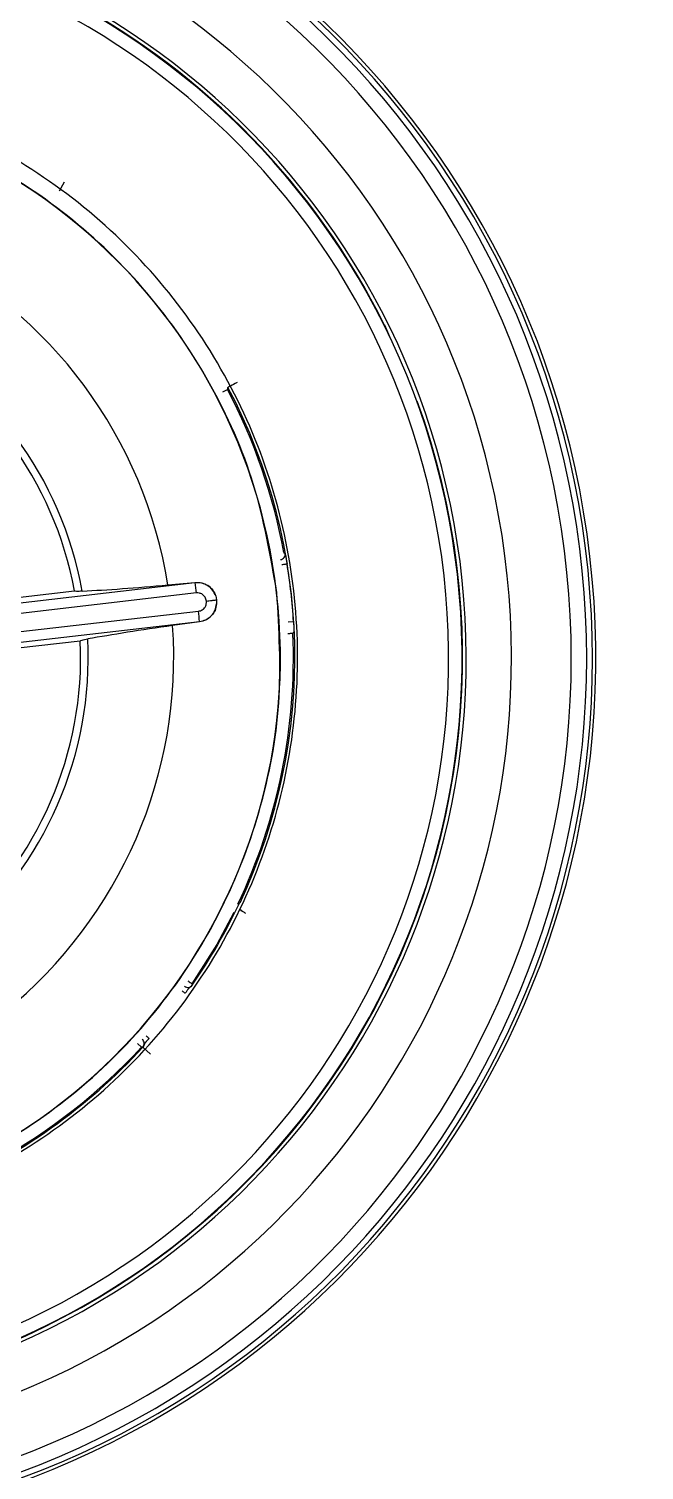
# Model space of a CAD drawing. Extents: x 525 to 609, y 649 to 778.
# Drawn here: x 559.836 to 560.537, y 705.958 to 707.599 of the extents above; entities that cross this region are included whole.
import ezdxf

# ---------------------------------------------------------------- set-up
doc = ezdxf.new("R2010")
doc.units = 0
doc.header["$MEASUREMENT"] = 0
doc.layers.add('1', color=4, linetype='Continuous')

# ---------------------------------------------------------------- blocks, each defined once
blk = doc.blocks.new('JETSETTER')
at = {"layer": '1', "color": 3, "linetype": 'Continuous', "lineweight": 25}
for p, q in [((34.7439, 38.2904), (34.7495, 38.3005)), ((35.1141, 38.1376), (35.1197, 38.1245)), ((34.93, 38.0613), (34.9352, 38.064)), ((34.9994, 37.8785), (35.0008, 37.8774)), ((34.8982, 37.8441), (34.4711, 37.7944)), ((34.8674, 37.8416), (34.8982, 37.8445)), ((34.8982, 37.8441), (34.8982, 37.8445)), ((34.8998, 37.8324), (34.4727, 37.7828)), ((34.5147, 37.8064), (34.761, 37.8348)), ((34.9218, 37.829), (34.9228, 37.8245)), ((34.9915, 37.8328), (34.9911, 37.8328)), ((34.475, 37.7628), (34.9022, 37.8116)), ((34.9228, 37.8245), (34.9228, 37.82)), ((34.4761, 37.751), (34.9033, 37.7999)), ((34.9034, 37.7995), (34.8727, 37.7953)), ((34.9034, 37.7995), (34.9033, 37.7999)), ((35.0045, 37.7995), (35.0104, 37.7999)), ((34.7675, 37.7777), (34.5211, 37.7493)), ((35.0109, 37.7879), (35.0097, 37.7866)), ((34.9495, 37.4799), (34.9492, 37.48)), ((34.9502, 37.4718), (34.9503, 37.4717)), ((34.8328, 37.3193), (34.8371, 37.3153)), ((34.8476, 37.3075), (34.8389, 37.3155))]:
    blk.add_line(p, q, dxfattribs=at)
at = {"layer": '1', "color": 3, "linetype": 'Continuous', "lineweight": 25, "flags": 128}
for points in [[(34.9461, 38.0719), (34.9441, 38.0708), (34.9422, 38.0698), (34.9404, 38.0689), (34.9388, 38.068), (34.9375, 38.0674), (34.9365, 38.0668), (34.9359, 38.0665), (34.9357, 38.0664)], [(34.9357, 38.0664), (34.9354, 38.0651), (34.9352, 38.064)], [(34.9972, 37.8647), (34.9983, 37.8649), (34.9994, 37.8651), (35.0004, 37.8652), (35.0013, 37.8654), (35.002, 37.8655), (35.0026, 37.8656), (35.0029, 37.8656), (35.003, 37.8657)], [(35.0038, 37.7863), (35.005, 37.7864), (35.0061, 37.7864), (35.0071, 37.7865), (35.008, 37.7865), (35.0087, 37.7866), (35.0092, 37.7866), (35.0096, 37.7866), (35.0097, 37.7866)], [(34.9424, 37.4687), (34.9229, 37.4323), (34.8947, 37.3876)], [(34.9523, 37.4699), (34.9512, 37.4707), (34.9503, 37.4717)], [(34.8899, 37.391), (34.8908, 37.3903), (34.8917, 37.3897), (34.8926, 37.3891), (34.8933, 37.3886), (34.8939, 37.3882), (34.8943, 37.3879), (34.8946, 37.3877), (34.8947, 37.3876)], [(34.8947, 37.3876), (34.8949, 37.3866), (34.895, 37.3859)], [(34.8835, 37.3794), (34.884, 37.3791), (34.8845, 37.3787), (34.885, 37.3783), (34.8855, 37.378), (34.886, 37.3776), (34.8864, 37.3773), (34.8868, 37.377), (34.8872, 37.3768)], [(34.8426, 37.3281), (34.8431, 37.3277), (34.8435, 37.3273), (34.844, 37.3269), (34.8444, 37.3265), (34.8449, 37.3261), (34.8453, 37.3258), (34.8456, 37.3254), (34.846, 37.3251)], [(34.8389, 37.3155), (34.8379, 37.3154), (34.8371, 37.3153)]]:
    blk.add_lwpolyline(points, dxfattribs=at)
at = {"layer": '1', "color": 3, "linetype": 'Continuous', "lineweight": 25}
for centre, radius, start, end in [((34.3546, 37.7593), 0.9961, 10.112, 100.112), ((34.3546, 37.7593), 0.9895, 280.112, 100.112), ((34.3546, 37.7593), 1, 276.5792, 96.5792), ((34.3546, 37.7593), 0.972, 280.112, 100.112), ((34.3546, 37.7593), 0.9039, 280.4557, 100.112), ((34.3546, 37.7593), 0.8524, 280.4557, 100.112), ((34.3546, 37.7593), 0.8484, 26.4712, 96.5792), ((34.3546, 37.7593), 0.8477, 276.5792, 96.2244), ((34.3546, 37.7593), 0.8324, 276.5792, 96.2244), ((34.3546, 37.7593), 0.6408, 6.5792, 96.5792), ((34.3546, 37.7593), 0.5194, 9.1119, 63.9727), ((34.3546, 37.7593), 0.4134, 10.5162, 62.5428), ((34.3546, 37.7593), 0.422, 10.2535, 62.814), ((34.3546, 37.7593), 0.6557, 10.4665, 27.6888), ((34.3546, 37.7593), 0.6573, 334.8368, 27.8507), ((34.3546, 37.7593), 0.8484, 276.5792, 20.0874), ((34.3546, 37.7593), 0.9961, 280.112, 10.112), ((34.995, 37.8763), 0.00591, 276.4429, 10.3337), ((34.3546, 37.7593), 0.6571, 3.5376, 9.3117), ((34.7103, 37.8132), 0.1905, 5.8039, 9.3534), ((34.3546, 37.7593), 0.6408, 276.5792, 6.5792), ((34.7141, 37.7873), 0.1896, 3.797, 7.3616), ((34.3546, 37.7593), 0.5194, 309.1119, 3.9727), ((34.3546, 37.7593), 0.4134, 310.5204, 2.5428), ((34.3546, 37.7593), 0.422, 310.2535, 2.814), ((34.3546, 37.7593), 0.6557, 334.5928, 2.3828), ((34.3546, 37.7593), 0.6569, 325.3519, 334.8407), ((34.8901, 37.3892), 0.00591, 231.4455, 325.3318), ((34.8345, 37.3195), 0.00591, 317.5178, 51.4086), ((34.3546, 37.7593), 0.6557, 280.4665, 317.3828), ((34.3546, 37.7593), 0.6569, 293.1386, 317.4973)]:
    blk.add_arc(centre, radius, start, end, dxfattribs=at)
for points, knots in [([(33.1223, 36.5248), (33.1161, 36.531), (33.1037, 36.5435), (33.0855, 36.5626), (33.0675, 36.5819), (33.0499, 36.6015), (33.0326, 36.6213), (33.0156, 36.6414), (32.999, 36.6617), (32.9826, 36.6823), (32.9665, 36.7031), (32.9508, 36.7242), (32.9353, 36.7455), (32.9202, 36.7671), (32.8783, 36.8288), (32.815, 36.9343), (32.7419, 37.0891), (32.6842, 37.2504), (32.6426, 37.4166), (32.6174, 37.586), (32.6091, 37.757), (32.6174, 37.9281), (32.6426, 38.0976), (32.6842, 38.2638), (32.742, 38.4251), (32.8152, 38.58), (32.9033, 38.7268), (33.0053, 38.8645), (33.1203, 38.9913), (33.2472, 39.1064), (33.3848, 39.2084), (33.5317, 39.2965), (33.6866, 39.3697), (33.8478, 39.4274), (34.014, 39.469), (34.1834, 39.4942), (34.3545, 39.5025), (34.5256, 39.4942), (34.695, 39.469), (34.8612, 39.4275), (35.0224, 39.3697), (35.1773, 39.2965), (35.2893, 39.2294), (35.3631, 39.1786), (35.4026, 39.1497), (35.4412, 39.1198), (35.479, 39.0888), (35.5159, 39.0567), (35.5519, 39.0237), (35.5752, 39.0008), (35.5868, 38.9893)], [0, 0, 0, 0, 0.004827, 0.009647, 0.014461, 0.019271, 0.024078, 0.028882, 0.033686, 0.038489, 0.043293, 0.048099, 0.052908, 0.057722, 0.062541, 0.093781, 0.125035, 0.156273, 0.187523, 0.218772, 0.250007, 0.281251, 0.312511, 0.343765, 0.375021, 0.40627, 0.437519, 0.468758, 0.500007, 0.53125, 0.562493, 0.593739, 0.624988, 0.656237, 0.687489, 0.718733, 0.749986, 0.781233, 0.812476, 0.843717, 0.874964, 0.906209, 0.937455, 0.946406, 0.95534, 0.964264, 0.973185, 0.98211, 0.991046, 1, 1, 1, 1]), ([(36.0469, 38.8223), (36.0492, 38.8173), (36.0538, 38.8074), (36.0609, 38.7922), (36.068, 38.7767), (36.0752, 38.7608), (36.0825, 38.7448), (36.0898, 38.7284), (36.0971, 38.7117), (36.1045, 38.6948), (36.1119, 38.6775), (36.1283, 38.6384), (36.1544, 38.5735), (36.1877, 38.4818), (36.2191, 38.3835), (36.2455, 38.2862), (36.269, 38.1808), (36.2872, 38.0739), (36.2998, 37.9613), (36.3062, 37.8483), (36.306, 37.7385), (36.2997, 37.63), (36.288, 37.5254), (36.2702, 37.4177), (36.247, 37.3127), (36.2209, 37.2183), (36.1938, 37.1349), (36.1661, 37.0598), (36.1303, 36.9731), (36.0853, 36.8775), (35.9911, 36.7034), (35.8805, 36.5456), (35.7559, 36.4055), (35.6827, 36.3315), (35.6061, 36.2621), (35.5248, 36.1962), (35.4403, 36.1351), (35.3694, 36.0898), (35.3151, 36.0581), (35.2781, 36.0376), (35.2404, 36.0178), (35.2019, 35.9987), (35.1757, 35.9867), (35.1626, 35.9806)], [0, 0, 0, 0, 0.006058, 0.012151, 0.018276, 0.024431, 0.030616, 0.036828, 0.043065, 0.049327, 0.055612, 0.061921, 0.091603, 0.123399, 0.15313, 0.185313, 0.213113, 0.247906, 0.279395, 0.310937, 0.345403, 0.373988, 0.404825, 0.436775, 0.469349, 0.499374, 0.523627, 0.547506, 0.571041, 0.607864, 0.64284, 0.750335, 0.782137, 0.81289, 0.84448, 0.875255, 0.906724, 0.937534, 0.949883, 0.962304, 0.974797, 0.987363, 1, 1, 1, 1]), ([(34.4302, 37.1032), (34.4729, 37.1106), (34.5582, 37.1254), (34.6776, 37.1787), (34.7848, 37.2525), (34.8754, 37.3463), (34.946, 37.4558), (34.9938, 37.577), (35.0171, 37.7052), (35.0149, 37.8355), (34.9874, 37.9629), (34.9355, 38.0824), (34.8613, 38.1896), (34.7677, 38.2801), (34.6581, 38.3508), (34.5369, 38.3983), (34.4086, 38.423), (34.3221, 38.418), (34.2789, 38.4155)], [0, 0, 0, 0, 0.0625, 0.125, 0.1875, 0.2499999, 0.3125, 0.375, 0.4375, 0.5, 0.5625, 0.625, 0.6875, 0.75, 0.8125, 0.8749999, 0.9374999, 1, 1, 1, 1]), ([(34.9915, 37.8328), (34.9843, 37.8742), (34.9699, 37.957), (34.9182, 38.0729), (34.8465, 38.1769), (34.7555, 38.2649), (34.6492, 38.3335), (34.5316, 38.3796), (34.407, 38.4036), (34.3231, 38.3987), (34.2811, 38.3962)], [0, 0, 0, 0, 0.125, 0.25, 0.375, 0.5, 0.625, 0.75, 0.875, 1, 1, 1, 1]), ([(35.1303, 36.0697), (35.1389, 36.0739), (35.1559, 36.0823), (35.1811, 36.0952), (35.2059, 36.1084), (35.2303, 36.1219), (35.2544, 36.1355), (35.278, 36.1493), (35.3011, 36.1632), (35.3238, 36.1772), (35.346, 36.1913), (35.3677, 36.2054), (35.3889, 36.2196), (35.4096, 36.2337), (35.4457, 36.259), (35.4993, 36.2986), (35.5679, 36.3538), (35.6353, 36.413), (35.7079, 36.4833), (35.8081, 36.5914), (35.9226, 36.7381), (36.025, 36.9032), (36.094, 37.0397), (36.1421, 37.1542), (36.1808, 37.2653), (36.2092, 37.3697), (36.2304, 37.4695), (36.2457, 37.5629), (36.2552, 37.6531), (36.2594, 37.7279), (36.2608, 37.7834), (36.2606, 37.8346), (36.259, 37.8854), (36.2559, 37.9358), (36.2514, 37.9858), (36.2456, 38.0352), (36.2383, 38.0841), (36.2296, 38.1325), (36.2197, 38.1803), (36.2084, 38.2274), (36.1958, 38.2738), (36.1819, 38.3196), (36.1668, 38.3646), (36.1557, 38.3942), (36.1501, 38.4089)], [0, 0, 0, 0, 0.01018, 0.0203, 0.030349, 0.040315, 0.050186, 0.059952, 0.069603, 0.079131, 0.088526, 0.097783, 0.106893, 0.11585, 0.124649, 0.154094, 0.187286, 0.218904, 0.25024, 0.295532, 0.376715, 0.449215, 0.503369, 0.540371, 0.582332, 0.62927, 0.656246, 0.691571, 0.730611, 0.753431, 0.771825, 0.7901, 0.808255, 0.826288, 0.844199, 0.861987, 0.879654, 0.897198, 0.914622, 0.931927, 0.949114, 0.966187, 0.983148, 1, 1, 1, 1]), ([(36.0121, 38.3553), (36.015, 38.3477), (36.0207, 38.3327), (36.0288, 38.3101), (36.0364, 38.2877), (36.0435, 38.2654), (36.0502, 38.2433), (36.0565, 38.2214), (36.0623, 38.1997), (36.0677, 38.1782), (36.0727, 38.1569), (36.0773, 38.1358), (36.0816, 38.1149), (36.0855, 38.0942), (36.089, 38.0738), (36.0986, 38.0128), (36.1096, 37.9033), (36.1094, 37.7851), (36.1021, 37.6787), (36.0901, 37.5759), (36.062, 37.434), (36.0176, 37.2841), (35.9603, 37.1381), (35.893, 37.0002), (35.8161, 36.8706), (35.7255, 36.7413), (35.6247, 36.6199), (35.5237, 36.5179), (35.445, 36.4485), (35.3826, 36.3981), (35.3238, 36.3544), (35.2692, 36.3175), (35.2257, 36.2902), (35.1915, 36.2699), (35.1582, 36.251), (35.1361, 36.2393), (35.1253, 36.2336)], [0, 0, 0, 0, 0.0097, 0.019279, 0.028738, 0.038078, 0.047299, 0.056402, 0.065387, 0.074255, 0.083006, 0.091641, 0.10016, 0.108563, 0.11685, 0.125021, 0.18257, 0.248528, 0.266456, 0.310393, 0.372479, 0.439679, 0.497479, 0.560336, 0.623338, 0.677983, 0.749421, 0.81233, 0.849873, 0.875077, 0.908489, 0.937625, 0.954116, 0.97001, 0.985304, 1, 1, 1, 1]), ([(35.0008, 37.8774), (35.0008, 37.8773), (35.0009, 37.8771), (35.0012, 37.8757), (35.0013, 37.8753)], [0, 0, 0, 0, 0.748613, 1, 1, 1, 1]), ([(35.0013, 37.8753), (35.0014, 37.8747), (35.0017, 37.8732), (35.0024, 37.8697), (35.0028, 37.867), (35.003, 37.8657)], [0, 0, 0, 0, 0.30222, 0.656179, 1, 1, 1, 1]), ([(34.7698, 37.8345), (34.7844, 37.8353), (34.8127, 37.8369), (34.8495, 37.8401), (34.8674, 37.8416)], [0, 0, 0, 0, 0.512283, 1, 1, 1, 1]), ([(34.8982, 37.8445), (34.9008, 37.8445), (34.9059, 37.8444), (34.913, 37.8412), (34.9188, 37.8359), (34.9208, 37.8313), (34.9218, 37.829)], [0, 0, 0, 0, 0.259506, 0.5135239, 0.7608055, 1, 1, 1, 1]), ([(34.9218, 37.829), (34.9208, 37.8313), (34.9187, 37.836), (34.9129, 37.8411), (34.9059, 37.8442), (34.9008, 37.8441), (34.8982, 37.8441)], [0, 0, 0, 0, 0.250044, 0.500048, 0.750045, 1, 1, 1, 1]), ([(34.428, 37.1224), (34.4694, 37.1296), (34.5523, 37.144), (34.6681, 37.1957), (34.7722, 37.2673), (34.8601, 37.3584), (34.9287, 37.4647), (34.9748, 37.5823), (34.9988, 37.7069), (34.9939, 37.7908), (34.9915, 37.8328)], [0, 0, 0, 0, 0.125, 0.25, 0.375, 0.5, 0.625, 0.75, 0.875, 1, 1, 1, 1]), ([(34.7698, 37.8345), (34.7673, 37.8343), (34.7623, 37.8341), (34.7614, 37.8345), (34.761, 37.8348)], [0, 0, 0, 0, 0.500007, 1, 1, 1, 1]), ([(34.9113, 37.8232), (34.9109, 37.8247), (34.9102, 37.8277), (34.907, 37.8308), (34.9034, 37.8325), (34.901, 37.8324), (34.8998, 37.8324)], [0, 0, 0, 0, 0.280895, 0.560278, 0.780568, 1, 1, 1, 1]), ([(34.9022, 37.8116), (34.9037, 37.812), (34.9067, 37.8128), (34.9098, 37.8159), (34.9113, 37.8196), (34.9113, 37.822), (34.9113, 37.8232)], [0, 0, 0, 0, 0.282462, 0.561934, 0.7781, 1, 1, 1, 1]), ([(34.9033, 37.7999), (34.9058, 37.8004), (34.9108, 37.8015), (34.917, 37.8062), (34.9214, 37.8125), (34.9224, 37.8175), (34.9228, 37.82)], [0, 0, 0, 0, 0.249966, 0.499944, 0.749964, 1, 1, 1, 1]), ([(34.9228, 37.82), (34.9224, 37.8175), (34.9215, 37.8124), (34.917, 37.8061), (34.9109, 37.8013), (34.9059, 37.8001), (34.9034, 37.7995)], [0, 0, 0, 0, 0.243205, 0.488266, 0.73909, 1, 1, 1, 1]), ([(34.9113, 37.8232), (34.9122, 37.8233), (34.9145, 37.8236), (34.9173, 37.8239), (34.9196, 37.8242), (34.9212, 37.8244), (34.9224, 37.8245), (34.9226, 37.8245), (34.9228, 37.8245)], [0, 0, 0, 0, 0.164213, 0.392015, 0.529758, 0.680059, 0.838655, 1, 1, 1, 1]), ([(34.8727, 37.7953), (34.8549, 37.7927), (34.8184, 37.7874), (34.7904, 37.7825), (34.7761, 37.7801)], [0, 0, 0, 0, 0.4872053, 1, 1, 1, 1]), ([(35.0104, 37.7999), (35.0105, 37.7982), (35.0107, 37.7948), (35.0109, 37.7913), (35.0109, 37.7903), (35.0109, 37.79)], [0, 0, 0, 0, 0.428619, 0.875246, 1, 1, 1, 1]), ([(34.7675, 37.7777), (34.7679, 37.7781), (34.7687, 37.7787), (34.7736, 37.7796), (34.7761, 37.7801)], [0, 0, 0, 0, 0.499975, 1, 1, 1, 1]), ([(35.0109, 37.79), (35.0109, 37.7895), (35.0109, 37.7883), (35.0109, 37.7881), (35.0109, 37.7879)], [0, 0, 0, 0, 0.403186, 1, 1, 1, 1]), ([(34.9513, 37.4707), (34.9513, 37.4707), (34.9515, 37.4706), (34.9525, 37.4699), (34.954, 37.4689), (34.9552, 37.4682), (34.9558, 37.4678)], [0, 0, 0, 0, 0.2497148, 0.4997809, 0.7499241, 1, 1, 1, 1]), ([(34.895, 37.3858), (34.8946, 37.3854), (34.894, 37.3846), (34.8927, 37.3838), (34.8919, 37.3832), (34.8909, 37.3821), (34.8898, 37.3807), (34.8887, 37.379), (34.8877, 37.3776), (34.8872, 37.3768)], [0, 0, 0, 0, 0.12151, 0.210926, 0.316312, 0.52846, 0.667079, 0.79058, 1, 1, 1, 1]), ([(34.895, 37.3859), (34.895, 37.3859), (34.895, 37.3859), (34.895, 37.3858), (34.895, 37.3858)], [0, 0, 0, 0, 0.559143, 1, 1, 1, 1]), ([(34.846, 37.3251), (34.8453, 37.3245), (34.8438, 37.323), (34.842, 37.321), (34.8409, 37.3194), (34.8405, 37.3186), (34.8403, 37.3178), (34.8399, 37.3168), (34.8393, 37.316), (34.8389, 37.3155)], [0, 0, 0, 0, 0.187168, 0.44081, 0.645886, 0.75571, 0.805063, 0.860525, 1, 1, 1, 1]), ([(34.8389, 37.3155), (34.8389, 37.3155), (34.8389, 37.3155), (34.8389, 37.3155), (34.8389, 37.3155)], [0, 0, 0, 0, 0.5595828, 1, 1, 1, 1]), ([(41.6935, 37.2367), (41.6757, 37.2366), (41.6392, 37.2366), (41.5836, 37.236), (41.5258, 37.235), (41.466, 37.2334), (41.4041, 37.2313), (41.3401, 37.2286), (41.274, 37.2251), (41.2058, 37.221), (41.1356, 37.216), (41.0633, 37.2101), (40.9889, 37.2034), (40.9125, 37.1956), (40.8341, 37.1868), (40.7537, 37.1768), (40.6712, 37.1656), (40.5868, 37.1531), (40.5005, 37.1393), (40.3973, 37.1214), (40.2101, 37.0858), (39.9748, 37.0325), (39.7086, 36.9599), (39.5106, 36.8978), (39.3473, 36.8421), (39.1776, 36.7809), (38.8963, 36.6715), (38.5757, 36.5289), (38.2832, 36.3837), (38.0742, 36.2743), (37.8834, 36.1704), (37.717, 36.0772), (37.5762, 35.997), (37.4463, 35.922), (37.2978, 35.8344), (37.1162, 35.7247), (36.8654, 35.5686), (36.6041, 35.3972), (36.3627, 35.2299), (36.1222, 35.0567), (35.8881, 34.8777), (35.6709, 34.7012), (35.5547, 34.6035), (35.435, 34.5006), (35.3053, 34.3863), (35.1656, 34.2581), (35.0597, 34.1584), (34.9786, 34.0805), (34.8986, 34.0024), (34.846, 33.9498), (34.8198, 33.9236)], [0, 0, 0, 0, 0.006805, 0.013875, 0.021211, 0.028813, 0.036683, 0.04482, 0.053225, 0.061899, 0.070842, 0.080054, 0.089536, 0.099289, 0.109312, 0.119606, 0.130172, 0.141009, 0.152118, 0.163499, 0.180904, 0.224732, 0.255387, 0.286091, 0.303823, 0.321193, 0.35492, 0.418989, 0.455144, 0.479704, 0.509195, 0.538285, 0.552659, 0.571217, 0.595748, 0.618702, 0.652597, 0.709189, 0.738954, 0.765895, 0.823716, 0.853137, 0.874589, 0.882719, 0.914509, 0.941833, 0.956494, 0.971075, 0.985576, 1, 1, 1, 1])]:
    blk.add_open_spline(points, degree=3, knots=knots, dxfattribs=at)

msp = doc.modelspace()

# ---------------------------------------------------------------- block references
at = {"layer": '1'}
msp.add_blockref('JETSETTER', (525.1273, 669.1243), dxfattribs=at)

doc.saveas('drawing.dxf')
